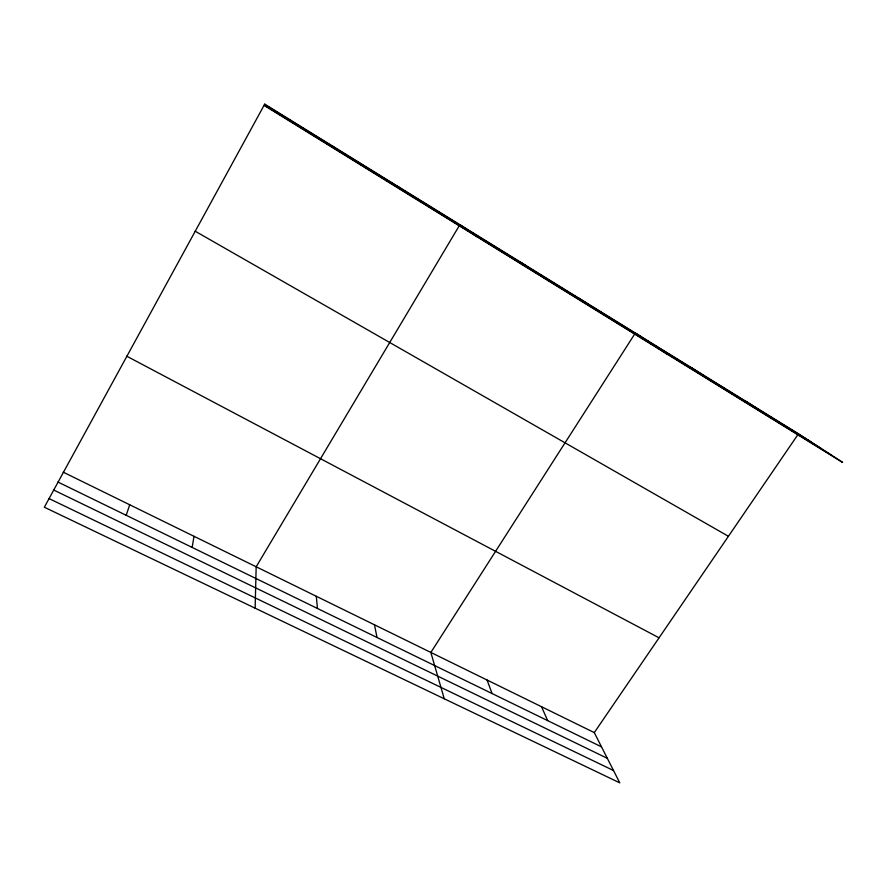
<?xml version="1.0" encoding="UTF-8"?>
<svg xmlns="http://www.w3.org/2000/svg" width="887" height="887" viewBox="0 0 887 887"><rect width="100%" height="100%" fill="white"/><g stroke="black" fill="none" stroke-linecap="round" stroke-linejoin="round"><path stroke-width="1.33" d="M255.134 608.183L256.166 566.793L459.887 224.677L477.738 237.228M192.157 547.423L194.009 536.313M264.725 104.145L264.393 105.564L842.65 462.437L798.477 433.787L264.725 104.145L44.35 507.22L619.78 782.855L594.279 732.595L63.165 472.139M126.198 515.292L129.713 504.781M594.279 732.595L798.477 433.787M48.996 498.549L613.527 770.537M53.597 489.979L607.318 758.307M57.877 482.007L601.508 746.854M126.686 356.175L659.052 637.808M195.14 231.185L728.427 536.291M264.636 104.544L810.962 441.892M264.559 104.866L821.029 448.412M264.47 105.209L831.795 455.397M745.923 401.334L757.365 408.796M691.572 367.761L701.883 374.536M667.645 354.434L635.336 333.035L430.849 652.455L444.243 698.768M578.856 298.154L586.695 303.409M520.403 262.053L526.878 266.477M397.176 185.948L400.614 188.51M332.17 145.801L333.911 147.32M541.525 706.717L547.678 720.621M487.074 680.019L492.085 693.545M374.491 624.814L377.008 637.476M316.293 596.275L317.457 608.471"/></g></svg>
